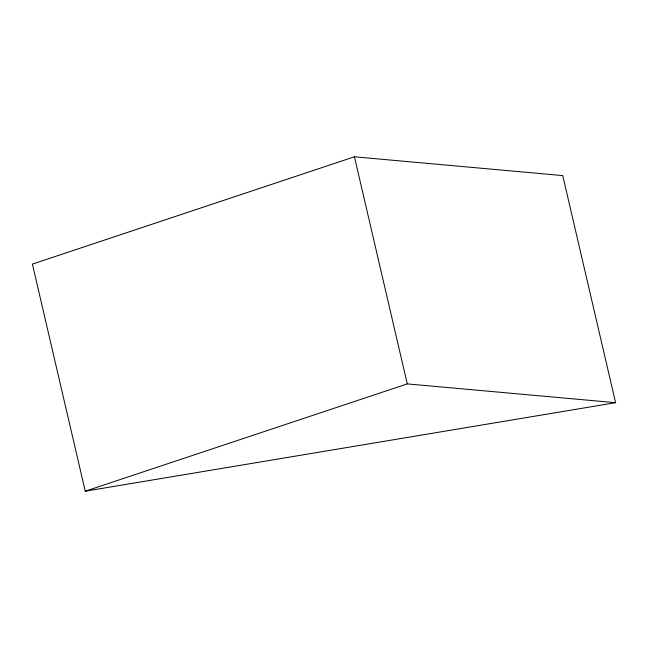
<?xml version="1.0" encoding="UTF-8"?>
<svg xmlns="http://www.w3.org/2000/svg" width="648" height="648" viewBox="0 0 648 648"><rect width="100%" height="100%" fill="white"/><g stroke="black" fill="none" stroke-linecap="round" stroke-linejoin="round"><path stroke-width="0.97" d="M354.432 156.8L32.4 264.101L85.253 491.2L615.6 402.692L562.748 175.592L354.432 156.8L407.284 383.899L615.6 402.692M85.253 491.2L407.284 383.899"/></g></svg>
